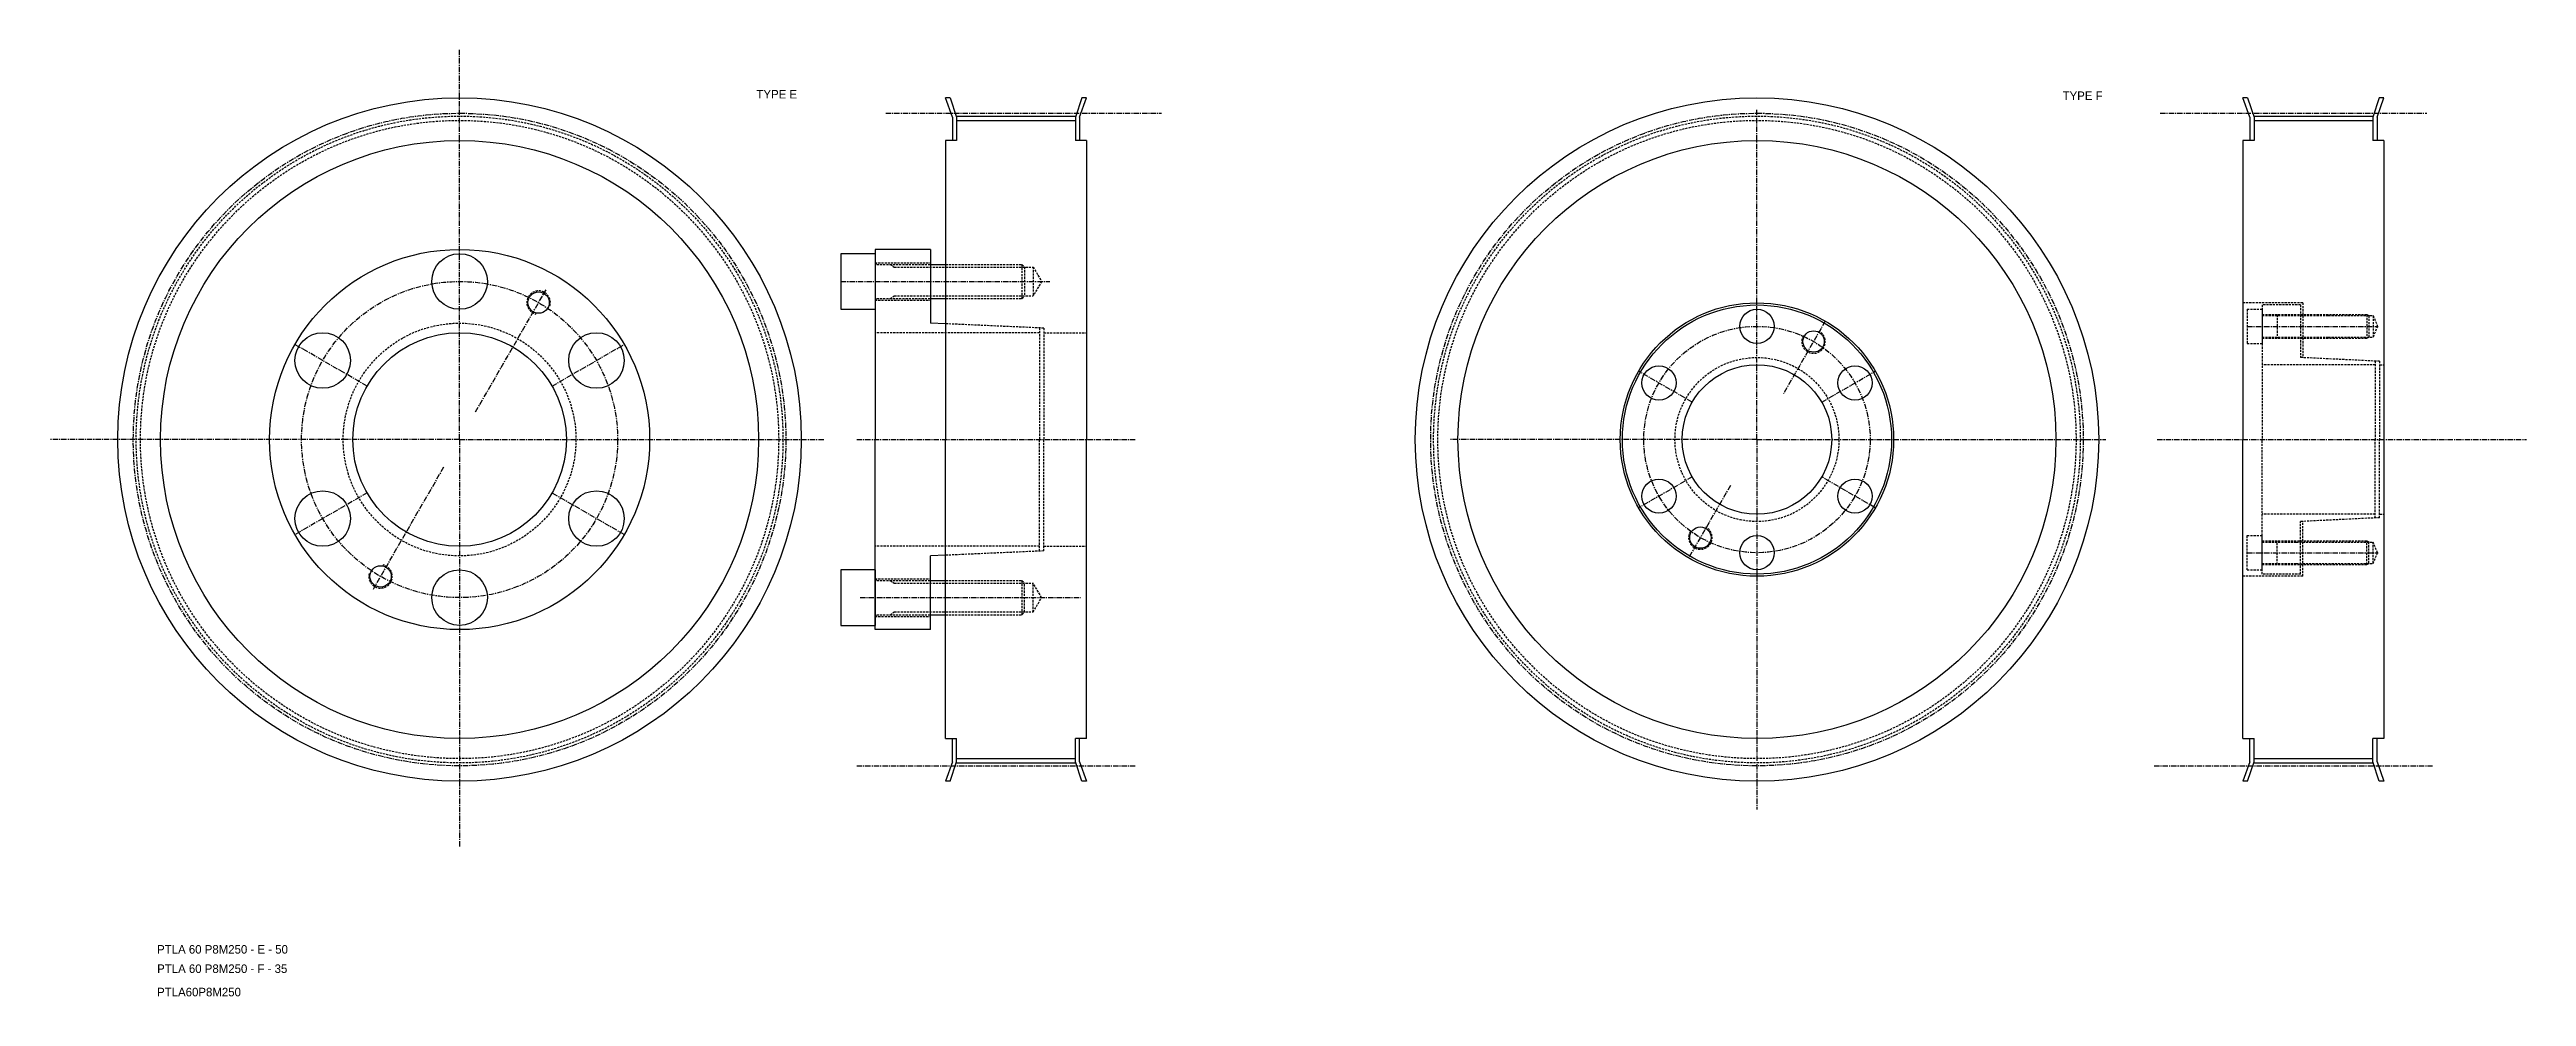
# Model space of a CAD drawing. Extents: x -290 to 290, y 857 to 1079.
import ezdxf

# ---------------------------------------------------------------- set-up
doc = ezdxf.new("R2010")
doc.units = 0
doc.linetypes.add('CENTER', pattern=[2, 1.25, -0.25, 0.25, -0.25])
doc.linetypes.add('DASHED', pattern=[0.75, 0.5, -0.25])
doc.layers.get('0').update_dxf_attribs({"linetype": 'CONTINUOUS'})
doc.layers.add('CENTER', color=1, linetype='CENTER')

msp = doc.modelspace()

# ---------------------------------------------------------------- linework, layer by layer
at = {"color": 7, "linetype": 'CONTINUOUS'}
for p, q in [((-78.21, 1062.8), (-79.81, 1067.33)), ((-78.75, 1067.33), (-79.81, 1067.33)), ((-78.75, 1067.33), (-77.21, 1062.8)), ((-47.88, 1067.33), (-49.41, 1062.8)), ((-48.41, 1062.8), (-46.81, 1067.33)), ((-46.81, 1067.33), (-47.88, 1067.33)), ((225.53, 1062.8), (223.93, 1067.33)), ((224.99, 1067.33), (223.93, 1067.33)), ((224.99, 1067.33), (226.53, 1062.8)), ((255.86, 1067.33), (254.33, 1062.8)), ((255.33, 1062.8), (256.93, 1067.33)), ((256.93, 1067.33), (255.86, 1067.33)), ((-78.21, 1062.8), (-78.21, 1057.33)), ((-77.21, 1063.03), (-49.41, 1063.03)), ((-77.21, 1062.8), (-77.21, 1057.33)), ((-77.21, 1062.03), (-49.41, 1062.03)), ((-49.41, 1062.8), (-49.41, 1057.33)), ((-48.41, 1062.8), (-48.41, 1057.33)), ((225.53, 1062.8), (225.53, 1057.33)), ((226.53, 1063.03), (254.33, 1063.03)), ((226.53, 1062.8), (226.53, 1057.33)), ((226.53, 1062.03), (254.33, 1062.03)), ((254.33, 1062.8), (254.33, 1057.33)), ((255.33, 1062.8), (255.33, 1057.33)), ((-79.81, 1057.33), (-79.81, 987.33)), ((-77.21, 1057.33), (-79.81, 1057.33)), ((-46.81, 1057.33), (-49.41, 1057.33)), ((-46.81, 1057.33), (-46.81, 987.33)), ((223.93, 1057.33), (223.93, 987.33)), ((226.53, 1057.33), (223.93, 1057.33)), ((256.93, 1057.33), (254.33, 1057.33)), ((256.93, 1057.33), (256.93, 917.33)), ((-96.31, 1030.83), (-104.31, 1030.83)), ((-104.31, 1030.83), (-104.31, 1017.83)), ((-96.31, 1031.83), (-96.31, 987.33)), ((-83.31, 1031.83), (-96.31, 1031.83)), ((-96.31, 1030.83), (-96.31, 1027.73)), ((-96.31, 1030.83), (-96.31, 1006.83)), ((-96.31, 1027.73), (-96.31, 1020.93)), ((-83.31, 1031.83), (-83.31, 1014.58)), ((-83.31, 1028.33), (-79.81, 1028.33)), ((-96.31, 1020.93), (-96.31, 1017.83)), ((-104.31, 1017.83), (-96.31, 1017.83)), ((-83.25, 1020.33), (-79.81, 1020.33)), ((-79.81, 1014.43), (-83.31, 1014.58)), ((-96.31, 942.83), (-96.31, 987.33)), ((-79.81, 917.33), (-79.81, 987.33)), ((-46.81, 917.33), (-46.81, 987.33)), ((223.93, 917.33), (223.93, 987.33)), ((-96.31, 956.83), (-104.31, 956.83)), ((-104.31, 956.83), (-104.31, 943.83)), ((-96.31, 956.83), (-96.31, 953.73)), ((-79.81, 960.24), (-83.31, 960.08)), ((-83.31, 942.83), (-83.31, 960.08)), ((-96.31, 953.73), (-96.31, 946.93)), ((-83.25, 954.33), (-79.81, 954.33)), ((-96.31, 946.93), (-96.31, 943.83)), ((-83.31, 946.33), (-79.81, 946.33)), ((-104.31, 943.83), (-96.31, 943.83)), ((-83.31, 942.83), (-96.31, 942.83)), ((-79.81, 917.33), (-77.21, 917.33)), ((-78.21, 911.87), (-78.21, 917.33)), ((-77.21, 911.87), (-77.21, 917.33)), ((-49.41, 911.87), (-49.41, 917.33)), ((-46.81, 917.33), (-49.41, 917.33)), ((-48.41, 911.87), (-48.41, 917.33)), ((223.93, 917.33), (226.53, 917.33)), ((225.53, 911.87), (225.53, 917.33)), ((226.53, 911.87), (226.53, 917.33)), ((254.33, 911.87), (254.33, 917.33)), ((256.93, 917.33), (254.33, 917.33)), ((255.33, 911.87), (255.33, 917.33)), ((-78.21, 911.87), (-79.81, 907.33)), ((-78.75, 907.33), (-77.21, 911.87)), ((-77.21, 912.63), (-49.41, 912.63)), ((-77.21, 911.63), (-49.41, 911.63)), ((-47.88, 907.33), (-49.41, 911.87)), ((-48.41, 911.87), (-46.81, 907.33)), ((225.53, 911.87), (223.93, 907.33)), ((224.99, 907.33), (226.53, 911.87)), ((226.53, 912.63), (254.33, 912.63)), ((226.53, 911.63), (254.33, 911.63)), ((255.86, 907.33), (254.33, 911.87)), ((255.33, 911.87), (256.93, 907.33)), ((-78.75, 907.33), (-79.81, 907.33)), ((-46.81, 907.33), (-47.88, 907.33)), ((224.99, 907.33), (223.93, 907.33)), ((256.93, 907.33), (255.86, 907.33))]:
    msp.add_line(p, q, dxfattribs=at)
at = {"color": 1, "linetype": 'CENTER'}
for p, q in [((-93.81, 1063.73), (-29.24, 1063.73)), ((204.56, 1063.73), (266.95, 1063.73)), ((-104.31, 1024.33), (-55.37, 1024.33)), ((126.16, 1015.05), (116.38, 998.11)), ((-215.23, 999.83), (-232.12, 1009.58)), ((95, 996.08), (82.45, 1003.33)), ((-155.04, 965.08), (-171.93, 974.83)), ((103.94, 976.55), (94.16, 959.62)), ((137.87, 971.33), (125.32, 978.58))]:
    msp.add_line(p, q, dxfattribs=at)
at = {"color": 3, "linetype": 'DASHED'}
for p, q in [((-96.31, 1028.73), (-83.31, 1028.73)), ((-96.31, 1028.73), (-95.91, 1028.33)), ((-95.91, 1028.33), (-83.31, 1028.33)), ((-92.74, 1028.33), (-91.81, 1027.71)), ((-91.81, 1027.71), (-59.31, 1027.71)), ((-79.81, 1028.33), (-61.94, 1028.33)), ((-61.94, 1028.33), (-61.31, 1027.71)), ((-61.94, 1028.33), (-61.94, 1020.33)), ((-61.31, 1027.71), (-61.31, 1020.96)), ((-59.31, 1027.71), (-57.31, 1024.33)), ((-59.31, 1027.71), (-59.31, 1020.96)), ((-92.74, 1020.33), (-91.81, 1020.96)), ((-91.81, 1020.96), (-59.31, 1020.96)), ((-61.94, 1020.33), (-61.31, 1020.96)), ((-57.31, 1024.33), (-59.31, 1020.96)), ((-96.31, 1019.93), (-95.91, 1020.33)), ((-96.31, 1019.93), (-83.31, 1019.93)), ((-95.91, 1020.33), (-83.25, 1020.33)), ((-79.81, 1020.33), (-61.94, 1020.33)), ((237.93, 1019.33), (223.93, 1019.33)), ((224.93, 1017.83), (228.43, 1017.83)), ((224.93, 1017.83), (224.93, 1009.83)), ((228.43, 1018.83), (228.43, 987.33)), ((237.43, 1018.83), (228.43, 1018.83)), ((228.43, 1017.83), (228.43, 1009.83)), ((228.43, 1016.58), (237.43, 1016.58)), ((228.43, 1016.33), (237.43, 1016.33)), ((231.93, 1016.58), (231.93, 1011.08)), ((237.43, 1018.83), (237.43, 1006.53)), ((237.43, 1016.58), (252.93, 1016.58)), ((237.43, 1016.33), (243.93, 1016.33)), ((237.93, 1019.33), (237.93, 1006.53)), ((243.93, 1016.33), (254.43, 1016.33)), ((252.93, 1016.58), (253.43, 1016.33)), ((252.93, 1016.58), (252.93, 1011.08)), ((253.43, 1016.33), (253.43, 1011.33)), ((254.43, 1016.33), (254.43, 1011.33)), ((254.43, 1016.33), (255.43, 1013.83)), ((-57.81, 1012.33), (-96.31, 1012.33)), ((-56.81, 1013.41), (-79.81, 1014.43)), ((-57.81, 1013.46), (-57.81, 987.33)), ((-56.81, 1013.41), (-56.81, 987.33)), ((-56.81, 1012.33), (-46.81, 1012.33)), ((224.93, 1009.83), (228.43, 1009.83)), ((228.43, 1011.33), (237.43, 1011.33)), ((228.43, 1011.08), (237.43, 1011.08)), ((237.43, 1011.33), (243.93, 1011.33)), ((237.43, 1011.08), (252.93, 1011.08)), ((243.93, 1011.33), (254.43, 1011.33)), ((252.93, 1011.08), (253.43, 1011.33)), ((255.43, 1013.83), (254.43, 1011.33)), ((254.93, 1004.83), (228.43, 1004.83)), ((243.93, 1006.22), (237.43, 1006.53)), ((255.93, 1005.64), (243.93, 1006.22)), ((254.93, 1005.73), (254.93, 987.33)), ((255.93, 1005.68), (255.93, 987.33)), ((255.93, 1004.83), (256.93, 1004.83)), ((-57.81, 961.21), (-57.81, 987.33)), ((-56.81, 961.25), (-56.81, 987.33)), ((228.43, 955.83), (228.43, 987.33)), ((254.93, 968.94), (254.93, 987.33)), ((255.93, 968.98), (255.93, 987.33)), ((254.93, 969.83), (228.43, 969.83)), ((243.93, 968.45), (237.43, 968.13)), ((255.93, 969.03), (243.93, 968.45)), ((255.93, 969.83), (256.93, 969.83)), ((224.93, 956.83), (224.93, 964.83)), ((224.93, 964.83), (228.43, 964.83)), ((228.43, 956.83), (228.43, 964.83)), ((228.43, 963.58), (237.43, 963.58)), ((228.43, 963.33), (236.43, 963.33)), ((231.93, 958.08), (231.93, 963.58)), ((236.43, 963.33), (243.93, 963.33)), ((237.43, 955.83), (237.43, 968.13)), ((237.43, 963.58), (252.93, 963.58)), ((237.93, 955.33), (237.93, 968.13)), ((243.93, 963.33), (254.43, 963.33)), ((252.93, 958.08), (252.93, 963.58)), ((252.93, 963.58), (253.43, 963.33)), ((253.43, 958.33), (253.43, 963.33)), ((254.43, 958.33), (254.43, 963.33)), ((255.43, 960.83), (254.43, 963.33)), ((-57.81, 962.33), (-96.31, 962.33)), ((-56.81, 961.25), (-79.81, 960.24)), ((-56.81, 962.33), (-46.81, 962.33)), ((224.93, 956.83), (228.43, 956.83)), ((228.43, 958.33), (236.43, 958.33)), ((228.43, 958.08), (237.43, 958.08)), ((236.43, 958.33), (243.93, 958.33)), ((237.43, 958.08), (252.93, 958.08)), ((243.93, 958.33), (254.43, 958.33)), ((252.93, 958.08), (253.43, 958.33)), ((254.43, 958.33), (255.43, 960.83)), ((-96.31, 954.73), (-83.31, 954.73)), ((-96.31, 954.73), (-95.91, 954.33)), ((-95.91, 954.33), (-83.25, 954.33)), ((-92.74, 954.33), (-91.81, 953.71)), ((-91.81, 953.71), (-59.31, 953.71)), ((-79.81, 954.33), (-61.94, 954.33)), ((-61.94, 954.33), (-61.31, 953.71)), ((-61.94, 954.33), (-61.94, 946.33)), ((-61.31, 946.96), (-61.31, 953.71)), ((-57.31, 950.33), (-59.31, 953.71)), ((-59.31, 946.96), (-59.31, 953.71)), ((237.93, 955.33), (223.93, 955.33)), ((237.43, 955.83), (228.43, 955.83)), ((-96.31, 945.93), (-95.91, 946.33)), ((-96.31, 945.93), (-83.31, 945.93)), ((-95.91, 946.33), (-83.31, 946.33)), ((-92.74, 946.33), (-91.81, 946.96)), ((-91.81, 946.96), (-59.31, 946.96)), ((-79.81, 946.33), (-61.94, 946.33)), ((-61.94, 946.33), (-61.31, 946.96)), ((-59.31, 946.96), (-57.31, 950.33))]:
    msp.add_line(p, q, dxfattribs=at)
at = {"color": 7, "linetype": 'CONTINUOUS'}
for centre, radius in [((-193.58, 987.33), 80), ((110.16, 987.33), 80), ((-193.58, 987.33), 70), ((110.16, 987.33), 70), ((-193.58, 987.33), 44.5), ((-193.58, 1024.33), 6.5), ((-175.08, 1019.38), 2.5), ((110.16, 987.33), 32), ((110.16, 987.33), 31.5), ((110.16, 1013.83), 4), ((-225.62, 1005.83), 6.5), ((-193.58, 987.33), 25), ((-161.54, 1005.83), 6.5), ((123.41, 1010.28), 2.5), ((87.21, 1000.58), 4), ((110.16, 987.33), 17.5), ((133.11, 1000.58), 4), ((-225.62, 968.83), 6.5), ((-161.54, 968.83), 6.5), ((87.21, 974.08), 4), ((133.11, 974.08), 4), ((96.91, 964.38), 2.5), ((110.16, 960.83), 4), ((-212.08, 955.29), 2.5), ((-193.58, 950.33), 6.5)]:
    msp.add_circle(centre, radius, dxfattribs=at)
at = {"color": 1, "linetype": 'CENTER'}
for centre, radius in [((-193.58, 987.33), 76.39), ((110.16, 987.33), 76.39), ((-193.58, 987.33), 37), ((110.16, 987.33), 26.5)]:
    msp.add_circle(centre, radius, dxfattribs=at)
at = {"color": 3, "linetype": 'DASHED'}
for centre, radius in [((-193.58, 987.33), 75.71), ((-193.58, 987.33), 74.71), ((110.16, 987.33), 75.71), ((110.16, 987.33), 74.71), ((-193.58, 987.33), 27.25), ((110.16, 987.33), 19.2)]:
    msp.add_circle(centre, radius, dxfattribs=at)
for centre, start, end in [((-175.08, 1019.38), 345, 257), ((123.41, 1010.28), 150, 62), ((96.91, 964.38), 150, 62), ((-212.08, 955.29), 165, 77)]:
    msp.add_arc(centre, 2.75, start, end, dxfattribs=at)
at = {"layer": 'CENTER', "color": 1, "linetype": 'CENTER'}
for p, q in [((-193.58, 987.33), (-193.58, 1078.63)), ((110.16, 987.33), (110.16, 1064.51)), ((-189.83, 993.83), (-173.33, 1022.41)), ((-171.93, 999.83), (-155.04, 1009.58)), ((224.93, 1013.83), (255.61, 1013.83)), ((125.32, 996.08), (137.87, 1003.33)), ((-193.58, 987.33), (-289.58, 987.33)), ((-193.58, 987.33), (-108.22, 987.33)), ((-193.58, 987.33), (-193.58, 891.89)), ((-100.6, 987.33), (-35.43, 987.33)), ((110.16, 987.33), (38.29, 987.33)), ((110.16, 987.33), (187.04, 987.33)), ((110.16, 987.33), (110.16, 900.75)), ((187.04, 987.33), (191.86, 987.33)), ((203.86, 987.33), (290.31, 987.33)), ((-197.33, 980.84), (-213.83, 952.26)), ((-215.23, 974.83), (-232.12, 965.08)), ((95, 978.58), (82.45, 971.33)), ((224.93, 960.83), (255.61, 960.83)), ((224.93, 960.83), (255.61, 960.83)), ((-99.81, 950.33), (-48.22, 950.33)), ((-100.6, 910.94), (-35.43, 910.94)), ((203.14, 910.94), (268.31, 910.94))]:
    msp.add_line(p, q, dxfattribs=at)

# ---------------------------------------------------------------- texts
at = {"color": 7, "linetype": 'CONTINUOUS'}
for s, p in [('TYPE E', (-124.07, 1067.17)), ('TYPE F', (181.72, 1066.81)), ('PTLA 60 P8M250 - E - 50', (-264.39, 866.98)), ('PTLA 60 P8M250 - F - 35', (-264.38, 862.45)), ('PTLA60P8M250', (-264.39, 856.98))]:
    msp.add_text(s, height=2, dxfattribs=at).set_placement(p)

doc.saveas('drawing.dxf')
